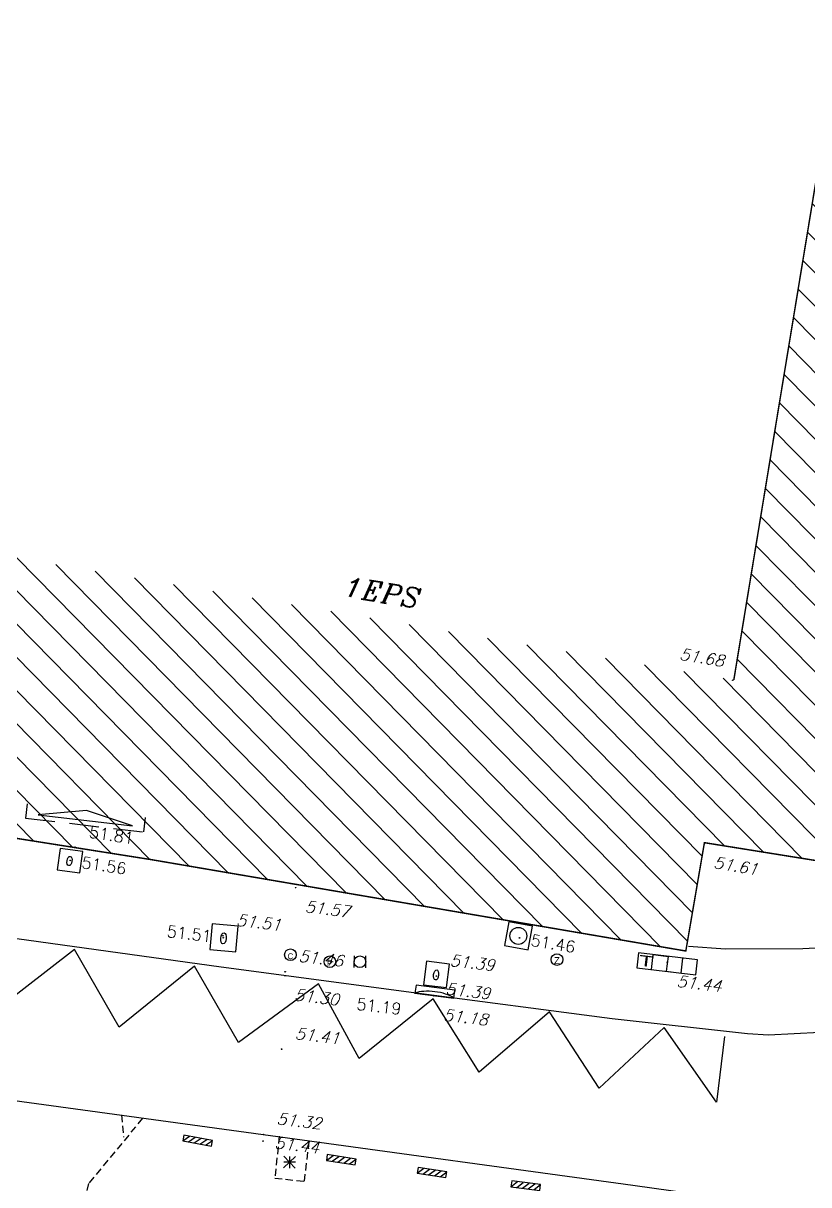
# Model space of a CAD drawing. Extents: x 661856 to 662117, y 6866905 to 6867165.
# Drawn here: x 662036.92 to 662063.89, y 6867091.68 to 6867131.55 of the extents above; entities that cross this region are included whole.
import ezdxf
from ezdxf.enums import TextEntityAlignment as Align

# ---------------------------------------------------------------- set-up
doc = ezdxf.new("R2010")
doc.units = 0
for name, pattern in [('CONTINU', [0]), ('DISCONTIN', [0.75, 0.5, -0.25]), ('HIDDEN', [0.375, 0.25, -0.125])]:
    doc.linetypes.add(name, pattern=pattern)
doc.layers.get('0').update_dxf_attribs({"linetype": 'CONTINUOUS'})
for name, color, linetype in [('ACCES', 7, 'CONTINU'), ('ARBRES', 3, 'CONTINU'), ('BATI_PUBLIC', 7, 'CONTINU'), ('BORDURE', 7, 'CONTINU'), ('COTE_ALTI', 8, 'CONTINU'), ('COTE_DE_SEUIL', 8, 'CONTINU'), ('LIGNE_DIVERS', 7, 'CONTINU'), ('MOB-URB', 6, 'CONTINU'), ('MOB-URB_TC', 6, 'CONTINU'), ('NOM_DE_VOIE', 7, 'CONTINU'), ('OBJ_ASSAIN_AVA', 5, 'CONTINU'), ('OBJET_ASSAINIS', 5, 'CONTINU'), ('OBJET_GAZ', 2, 'CONTINU'), ('OBJET_TELECOM', 4, 'CONTINU'), ('SIGNAL-VERTICA', 6, 'CONTINU')]:
    doc.layers.add(name, color=color, linetype=linetype)
doc.styles.add('COMPLEX', font='COMPLEX')
doc.styles.add('ITALIC', font='italic.shx', dxfattribs={"height": 0.6})
doc.styles.get("Standard").update_dxf_attribs({"font": 'ARIALUNI.ttf', "height": 2})

# ---------------------------------------------------------------- blocks, each defined once
blk = doc.blocks.new('*X199')
at = {"layer": 'BATI_PUBLIC', "color": 7, "linetype": 'CONTINU'}
for p, q in [((610702.99, 133637.012), (610711.099, 133628.903)), ((610704.074, 133637.059), (610711.251, 133629.882)), ((610705.416, 133636.849), (610711.404, 133630.861)), ((610706.758, 133636.638), (610711.556, 133631.84)), ((610708.099, 133636.428), (610711.708, 133632.819)), ((610702.837, 133636.033), (610710.946, 133627.924)), ((610709.441, 133636.217), (610711.861, 133633.798)), ((610710.783, 133636.007), (610712.013, 133634.777)), ((610712.125, 133635.796), (610712.166, 133635.755)), ((610702.685, 133635.054), (610710.794, 133626.945)), ((610702.532, 133634.076), (610710.641, 133625.966)), ((610702.379, 133633.097), (610710.489, 133624.987)), ((610702.227, 133632.118), (610710.336, 133624.008)), ((610702.074, 133631.14), (610710.184, 133623.03)), ((610701.921, 133630.161), (610710.031, 133622.051)), ((610701.769, 133629.182), (610709.879, 133621.072)), ((610701.616, 133628.203), (610709.727, 133620.093)), ((610701.463, 133627.225), (610709.574, 133619.114)), ((610701.311, 133626.246), (610709.422, 133618.135)), ((610701.158, 133625.267), (610709.269, 133617.156)), ((610701.005, 133624.289), (610709.117, 133616.177)), ((610700.853, 133623.31), (610708.964, 133615.198)), ((610700.7, 133622.331), (610708.812, 133614.219)), ((610700.547, 133621.352), (610708.659, 133613.24)), ((610700.395, 133620.374), (610708.507, 133612.261)), ((610700.242, 133619.395), (610708.354, 133611.283)), ((610672.161, 133619.191), (610683.569, 133607.784)), ((610673.511, 133618.973), (610684.919, 133607.565)), ((610671.573, 133618.648), (610682.219, 133608.003)), ((610674.861, 133618.755), (610686.269, 133607.346)), ((610676.21, 133618.537), (610687.619, 133607.127)), ((610677.56, 133618.318), (610688.97, 133606.909)), ((610678.909, 133618.1), (610690.32, 133606.69)), ((610700.089, 133618.416), (610708.202, 133610.304)), ((610671.422, 133617.668), (610680.869, 133608.221)), ((610680.259, 133617.882), (610691.67, 133606.471)), ((610681.609, 133617.664), (610693.02, 133606.252)), ((610682.958, 133617.445), (610694.37, 133606.033)), ((610699.937, 133617.438), (610708.05, 133609.325)), ((610684.308, 133617.227), (610695.72, 133605.815)), ((610685.658, 133617.009), (610697.071, 133605.596)), ((610671.27, 133616.688), (610679.519, 133608.439)), ((610687.007, 133616.791), (610698.007, 133605.791)), ((610688.357, 133616.572), (610698.166, 133606.763)), ((610689.707, 133616.354), (610698.324, 133607.736)), ((610691.056, 133616.136), (610698.483, 133608.709)), ((610699.784, 133616.459), (610707.897, 133608.346)), ((610671.119, 133615.708), (610678.19, 133608.638)), ((610692.406, 133615.917), (610699.252, 133609.071)), ((610693.755, 133615.699), (610700.586, 133608.869)), ((610695.105, 133615.481), (610701.919, 133608.667)), ((610699.631, 133615.48), (610707.253, 133607.858)), ((610696.455, 133615.263), (610703.253, 133608.464)), ((610697.804, 133615.044), (610704.586, 133608.262)), ((610670.968, 133614.728), (610676.86, 133608.836)), ((610699.154, 133614.826), (610705.92, 133608.06)), ((610670.816, 133613.748), (610675.53, 133609.034)), ((610670.665, 133612.768), (610674.2, 133609.233)), ((610670.514, 133611.788), (610672.871, 133609.431)), ((610670.362, 133610.808), (610671.541, 133609.63))]:
    blk.add_line(p, q, dxfattribs=at)
blk = doc.blocks.new('P23800')
for p, q in [((0, 0.497), (0, 0)), ((0.999, 0.497), (0, 0.497)), ((0.999, 0), (0.999, 0.497)), ((0, 0), (0.999, 0))]:
    blk.add_line(p, q)
blk = doc.blocks.new('P24600')
blk.add_circle((0.484, 0.238), 0.108)
blk.add_blockref('P23800', (0, 0))
blk = doc.blocks.new('P20100')
for p, q in [((0, 0.994), (0, 0)), ((0.999, 0.994), (0, 0.994)), ((0.999, 0), (0.999, 0.994)), ((0, 0), (0.999, 0))]:
    blk.add_line(p, q)
blk.add_circle((0.496, 0.492), 0.35)
blk = doc.blocks.new('P30100')
at = {"color": 0}
blk.add_circle((0, 0), 0.05, dxfattribs=at)
blk.add_attdef('COTE30100', (0.3, 0.3), '', height=0.3)
blk = doc.blocks.new('P30600')
at = {"color": 0}
blk.add_circle((0, 0), 0.05, dxfattribs=at)
blk.add_attdef('COTE30600', text='', height=0.3).set_placement((-0.3, -0.6), align=Align.RIGHT)
blk = doc.blocks.new('P30200')
at = {"color": 0}
blk.add_circle((0, 0), 0.05, dxfattribs=at)
blk.add_attdef('COTE30200', (0.3, -0.15), '', height=0.3)
blk = doc.blocks.new('P30500')
at = {"color": 0}
blk.add_circle((0, 0), 0.05, dxfattribs=at)
blk.add_attdef('COTE30500', text='', height=0.3).set_placement((-0.3, -0.15), align=Align.RIGHT)
blk = doc.blocks.new('SU415')
at = {"color": 0, "linetype": 'CONTINUOUS'}
for points in [[(0, 0.5), (0, 0)], [(0.1, 0.167), (0.9, 0.167), (0.5, 0.5), (0.1, 0.167)], [(1, 0), (1, 0.5)]]:
    blk.add_lwpolyline(points, dxfattribs=at)
at = {"color": 0, "linetype": 'DISCONTIN'}
blk.add_lwpolyline([(0, 0), (1, 0)], dxfattribs=at)
blk = doc.blocks.new('P22100', base_point=(1, 1))
blk.add_circle((1, 1), 1)
blk.add_text('P', height=1.07).set_placement((0.5, 0.25), (1.5, 0.25), align=Align.ALIGNED)
blk = doc.blocks.new('P30300')
at = {"color": 0}
blk.add_circle((0, 0), 0.05, dxfattribs=at)
blk.add_attdef('COTE30300', (0.3, -0.6), '', height=0.3)
blk = doc.blocks.new('P30400')
at = {"color": 0}
blk.add_circle((0, 0), 0.05, dxfattribs=at)
blk.add_attdef('COTE30400', text='', height=0.3).set_placement((-0.3, 0.3), align=Align.RIGHT)
blk = doc.blocks.new('P21900', base_point=(1, 1))
blk.add_circle((1, 1), 1)
blk.add_text('C', height=0.991).set_placement((0.5, 0.25), (1.5, 0.25), align=Align.ALIGNED)
blk = doc.blocks.new('P23000')
at = {"color": 3}
for p, q in [((-1, 1), (1, -1)), ((1, 1), (-1, -1)), ((1, 0), (-1, 0)), ((0, 1), (0, -1))]:
    blk.add_line(p, q, dxfattribs=at)
blk = doc.blocks.new('P29100')
for p, q in [((0, 0), (0.2, 0.2)), ((0.2, 0), (0.4, 0.2)), ((0.4, 0), (0.6, 0.2)), ((0.6, 0), (0.8, 0.2)), ((0.8, 0), (1, 0.2))]:
    blk.add_line(p, q)
blk.add_lwpolyline([(0, 0), (1, 0), (1, 0.2), (0, 0.2)], close=True)
blk = doc.blocks.new('P21600', base_point=(2.23, 1.46))
for p, q in [((1.22, 2.47), (1.22, 0.46)), ((3.25, 0.46), (3.25, 2.48))]:
    blk.add_line(p, q)
blk.add_circle((2.23, 1.47), 1)
blk = doc.blocks.new('P20500')
for p, q in [((0, 0.497), (0, 0)), ((0.999, 0.497), (0, 0.497)), ((0.999, 0), (0.999, 0.497)), ((0, 0), (0.999, 0))]:
    blk.add_line(p, q)
blk.add_arc((0.503, -0.398), 0.642, 39.4516, 141.6666)
blk = doc.blocks.new('P22700', base_point=(1, 1))
blk.add_circle((1, 1), 1)
blk.add_text('Z', height=1.17).set_placement((0.5, 0.25), (1.5, 0.25), align=Align.ALIGNED)
blk = doc.blocks.new('P27600')
for points in [[(0, 0), (1, 0), (1, 0.4), (0, 0.4), (0, 0)], [(0.25, 0), (0.25, 0.4), (0.5, 0.4), (0.5, 0), (0.75, 0), (0.75, 0.4)]]:
    blk.add_lwpolyline(points)
blk.add_text('T', height=0.288964).set_placement((0.023187, 0.061513))

msp = doc.modelspace()

# ---------------------------------------------------------------- linework, layer by layer
at = {"layer": 'BATI_PUBLIC', "color": 7, "linetype": 'CONTINU', "const_width": 0.05}
msp.add_lwpolyline([(662033.504, 6867113.748), (662031.966, 6867104.318), (662041.337, 6867102.838), (662059.668, 6867099.706), (662060.307, 6867103.424), (662069.544, 6867101.943), (662074.146, 6867129.92), (662065.01, 6867131.433), (662061.316, 6867109.006)], dxfattribs=at)
at = {"layer": 'BORDURE', "color": 7, "linetype": 'CONTINUOUS'}
for points in [[(662059.766, 6867099.867), (662061.026, 6867099.785), (662063.691, 6867099.79), (662064.124, 6867099.82), (662065.52, 6867099.969), (662067.55, 6867100.346), (662068.189, 6867100.512), (662069.198, 6867100.832), (662070.811, 6867101.489), (662071.693, 6867101.924), (662072.476, 6867102.357), (662074.191, 6867103.449), (662075.119, 6867104.109), (662076.162, 6867104.911), (662077.781, 6867106.324), (662077.797, 6867106.339), (662079.013, 6867107.636), (662079.254, 6867107.982)], [(662064.266, 6867096.906), (662062.503, 6867096.823), (662061.785, 6867096.869), (662057.141, 6867097.384), (662050.332, 6867098.267), (662043.709, 6867099.155), (662030.408, 6867100.995)], [(662023.597, 6867096.363), (662034.685, 6867094.835), (662045.656, 6867093.341), (662057.851, 6867091.666), (662068.37, 6867090.197), (662075.257, 6867089.242), (662077.041, 6867088.819), (662077.448, 6867088.678), (662078.22, 6867088.361), (662079.347, 6867087.733), (662079.673, 6867087.495), (662080.166, 6867087.076), (662081.009, 6867086.171), (662081.71, 6867085.155), (662081.775, 6867085.044), (662082.16, 6867084.197), (662082.408, 6867083.257), (662082.428, 6867083.138), (662082.496, 6867082.236), (662082.402, 6867081.408)]]:
    msp.add_lwpolyline(points, dxfattribs=at)
at = {"layer": 'LIGNE_DIVERS', "color": 7, "linetype": 'HIDDEN'}
for points in [[(662040.286, 6867094.085), (662040.361, 6867093.315)], [(662041.016, 6867093.966), (662039.163, 6867091.732), (662039.025, 6867091.231)], [(662045.71, 6867093.354), (662045.555, 6867091.909), (662046.573, 6867091.805), (662046.746, 6867093.225)]]:
    msp.add_lwpolyline(points, dxfattribs=at)
at = {"layer": 'MOB-URB_TC', "color": 6, "linetype": 'CONTINUOUS'}
msp.add_lwpolyline([(662060.995, 6867096.771), (662060.724, 6867094.522), (662058.93, 6867097.086), (662056.695, 6867095.003), (662054.992, 6867097.622), (662052.573, 6867095.547), (662050.995, 6867098.065), (662048.453, 6867096.021), (662047.055, 6867098.575), (662044.311, 6867096.563), (662042.795, 6867099.186), (662040.207, 6867097.091), (662038.68, 6867099.76), (662036.052, 6867097.736), (662034.341, 6867100.342), (662031.926, 6867098.28), (662030.422, 6867100.867), (662027.762, 6867098.813), (662028.022, 6867101.319)], dxfattribs=at)

# ---------------------------------------------------------------- block references
at = {"layer": 'ACCES', "color": 7, "linetype": 'CONTINU', "xscale": 4.087427999986848, "yscale": 0.9996769996343631, "rotation": 353.3735627135753}
msp.add_blockref('SU415', (662036.999, 6867104.263), dxfattribs=at)
at = {"layer": 'ARBRES', "color": 3, "linetype": 'CONTINU', "xscale": 0.1999999999095632, "yscale": 0.1999999999095632, "rotation": 359.5109626559351}
msp.add_blockref('P23000', (662046.061, 6867092.458), dxfattribs=at)
at = {"layer": 'BATI_PUBLIC', "color": 7, "linetype": 'CONTINU', "rotation": 359.5109627095217}
msp.add_blockref('*X199', (50243.611, 6738711.553), dxfattribs=at)
at = {"layer": 'COTE_ALTI', "color": 8}
ref = msp.add_blockref('P30400', (662061.281, 6867108.997, 51.68), dxfattribs=dict(at, xscale=0.2000000000181113, yscale=0.2000000000181113, rotation=350.5109652464902))
ref.add_attrib('COTE30400', '51.68', dxfattribs={"color": 8, "height": 0.4, "rotation": 350.511, "style": 'ITALIC'}).set_placement((662060.952, 6867109.457, 51.68), align=Align.RIGHT)
ref = msp.add_blockref('P30300', (662060.33, 6867103.413, 51.61), dxfattribs=dict(at, xscale=0.2000000000181113, yscale=0.2000000000181113, rotation=350.5109652464902))
ref.add_attrib('COTE30300', '51.61', (662060.593, 6867102.558, 51.61), dxfattribs={"color": 8, "height": 0.4, "rotation": 350.511, "style": 'ITALIC'})
ref = msp.add_blockref('P30200', (662038.532, 6867102.816, 51.558), dxfattribs=dict(at, xscale=0.1999999999957993, yscale=0.1999999999957993, rotation=351.4109653877414))
ref.add_attrib('COTE30200', '51.56', (662038.898, 6867102.558, 51.558), dxfattribs={"color": 8, "height": 0.4, "rotation": 351.411, "style": 'COMPLEX'})
ref = msp.add_blockref('P30300', (662046.27, 6867101.881, 51.57), dxfattribs=dict(at, xscale=0.2000000000407666, yscale=0.2000000000407666, rotation=353.2109651815743))
ref.add_attrib('COTE30300', '51.57', (662046.572, 6867101.04, 51.57), dxfattribs={"color": 8, "height": 0.4, "rotation": 353.211, "style": 'ITALIC'})
ref = msp.add_blockref('P30100', (662043.773, 6867100.229, 51.513), dxfattribs=dict(at, xscale=0.2000000000407666, yscale=0.2000000000407666, rotation=353.2109651815743))
ref.add_attrib('COTE30100', '51.51', (662044.218, 6867100.579, 51.513), dxfattribs={"color": 8, "height": 0.4, "rotation": 353.211, "style": 'ITALIC'})
ref = msp.add_blockref('P30500', (662043.784, 6867100.16, 51.511), dxfattribs=dict(at, xscale=0.2000000000407666, yscale=0.2000000000407666, rotation=353.2109651815743))
ref.add_attrib('COTE30500', '51.51', dxfattribs={"color": 8, "height": 0.4, "rotation": 353.211, "style": 'COMPLEX'}).set_placement((662043.363, 6867100.008, 51.511), align=Align.RIGHT)
ref = msp.add_blockref('P30200', (662053.957, 6867100.154, 51.461), dxfattribs=dict(at, xscale=0.2000000000181113, yscale=0.2000000000181113, rotation=350.5109652464902))
ref.add_attrib('COTE30200', '51.46', (662054.319, 6867099.891, 51.461), dxfattribs={"color": 8, "height": 0.4, "rotation": 350.511, "style": 'COMPLEX'})
ref = msp.add_blockref('P30100', (662045.912, 6867098.995, 51.458), dxfattribs=dict(at, xscale=0.2000000000407666, yscale=0.2000000000407666, rotation=353.2109651815743))
ref.add_attrib('COTE30100', '51.46', (662046.356, 6867099.345, 51.458), dxfattribs={"color": 8, "height": 0.4, "rotation": 353.211, "style": 'ITALIC'})
ref = msp.add_blockref('P30100', (662051.104, 6867098.846, 51.395), dxfattribs=dict(at, xscale=0.2000000000407666, yscale=0.2000000000407666, rotation=353.2109651815743))
ref.add_attrib('COTE30100', '51.39', (662051.548, 6867099.196, 51.395), dxfattribs={"color": 8, "height": 0.4, "rotation": 353.211, "style": 'ITALIC'})
ref = msp.add_blockref('P30300', (662059.037, 6867099.323, 51.439), dxfattribs=dict(at, xscale=0.2000000000407666, yscale=0.2000000000407666, rotation=353.2109651815743))
ref.add_attrib('COTE30300', '51.44', (662059.34, 6867098.482, 51.439), dxfattribs={"color": 8, "height": 0.4, "rotation": 353.211, "style": 'ITALIC'})
ref = msp.add_blockref('P30300', (662045.901, 6867098.856, 51.3), dxfattribs=dict(at, xscale=0.2000000000407666, yscale=0.2000000000407666, rotation=353.2109651815743))
ref.add_attrib('COTE30300', '51.30', (662046.203, 6867098.015, 51.3), dxfattribs={"color": 8, "height": 0.4, "rotation": 353.211, "style": 'ITALIC'})
ref = msp.add_blockref('P30200', (662051.027, 6867098.47, 51.389), dxfattribs=dict(at, xscale=0.2000000000407666, yscale=0.2000000000407666, rotation=353.2109651815743))
ref.add_attrib('COTE30200', '51.39', (662051.4, 6867098.224, 51.389), dxfattribs={"color": 8, "height": 0.4, "rotation": 353.211, "style": 'ITALIC'})
ref = msp.add_blockref('P30600', (662050.368, 6867098.261, 51.187), dxfattribs=dict(at, xscale=0.2000000000407666, yscale=0.2000000000407666, rotation=353.2109651815743))
ref.add_attrib('COTE30600', '51.19', dxfattribs={"color": 8, "height": 0.4, "rotation": 353.211, "style": 'COMPLEX'}).set_placement((662049.876, 6867097.514, 51.187), align=Align.RIGHT)
ref = msp.add_blockref('P30300', (662051.016, 6867098.167, 51.183), dxfattribs=dict(at, xscale=0.2000000000407666, yscale=0.2000000000407666, rotation=353.2109651815743))
ref.add_attrib('COTE30300', '51.18', (662051.319, 6867097.325, 51.183), dxfattribs={"color": 8, "height": 0.4, "rotation": 353.211, "style": 'ITALIC'})
ref = msp.add_blockref('P30100', (662045.788, 6867096.338, 51.41), dxfattribs=dict(at, xscale=0.2000000000407666, yscale=0.2000000000407666, rotation=353.2109651815743))
ref.add_attrib('COTE30100', '51.41', (662046.233, 6867096.688, 51.41), dxfattribs={"color": 8, "height": 0.4, "rotation": 353.211, "style": 'ITALIC'})
ref = msp.add_blockref('P30100', (662045.16, 6867093.414, 51.318), dxfattribs=dict(at, xscale=0.2000000000407666, yscale=0.2000000000407666, rotation=353.2109651815743))
ref.add_attrib('COTE30100', '51.32', (662045.605, 6867093.763, 51.318), dxfattribs={"color": 8, "height": 0.4, "rotation": 353.211, "style": 'ITALIC'})
ref = msp.add_blockref('P30200', (662045.154, 6867093.183, 51.438), dxfattribs=dict(at, xscale=0.2000000000407666, yscale=0.2000000000407666, rotation=353.2109651815743))
ref.add_attrib('COTE30200', '51.44', (662045.528, 6867092.937, 51.438), dxfattribs={"color": 8, "height": 0.4, "rotation": 353.211, "style": 'ITALIC'})
at = {"layer": 'COTE_DE_SEUIL', "color": 8}
ref = msp.add_blockref('P30100', (662038.701, 6867103.267, 51.809), dxfattribs=dict(at, xscale=0.1999999999957993, yscale=0.1999999999957993, rotation=351.4109653877414))
ref.add_attrib('COTE30100', '51.81', (662039.156, 6867103.603, 51.809), dxfattribs={"color": 8, "height": 0.4, "rotation": 351.411, "style": 'COMPLEX'})
at = {"layer": 'MOB-URB', "color": 6, "linetype": 'CONTINU', "xscale": 0.1999999999095632, "yscale": 0.1999999999095632, "rotation": 359.5109626559351}
msp.add_blockref('P22100', (662047.446, 6867099.339), dxfattribs=at)
at = {"layer": 'MOB-URB', "color": 6, "linetype": 'CONTINU'}
for p, rotation in [((662042.395, 6867093.195), 349.0603626978748), ((662047.328, 6867092.52), 351.3556627337151), ((662050.441, 6867092.084), 351.0511627314952), ((662053.664, 6867091.618), 352.7069626972637)]:
    msp.add_blockref('P29100', p, dxfattribs=dict(at, rotation=rotation))
at = {"layer": 'MOB-URB_TC', "color": 6, "linetype": 'CONTINU', "xscale": 0.1999999999095632, "yscale": 0.1999999999095632, "rotation": 359.5109626559351}
msp.add_blockref('P21600', (662048.478, 6867099.335), dxfattribs=at)
at = {"layer": 'OBJ_ASSAIN_AVA', "color": 5, "linetype": 'CONTINU', "xscale": 1.349757000039466, "yscale": 0.5599160000944979, "rotation": 352.6176627119873}
msp.add_blockref('P20500', (662050.368, 6867098.261), dxfattribs=at)
at = {"layer": 'OBJET_ASSAINIS', "color": 5, "linetype": 'CONTINU'}
for name, p, xscale, yscale, rotation in [('P24600', (662038.079, 6867102.497), 0.7867711999807588, 1.484736999949442, 351.9884626907393), ('P24600', (662038.079, 6867102.497), 0.7867711999807588, 1.484736999949442, 351.9884626907393), ('P24600', (662043.324, 6867099.755), 0.8949820999814154, 1.781999999588741, 354.8323627183142), ('P24600', (662043.324, 6867099.755), 0.8949820999814154, 1.781999999588741, 354.8323627183142), ('P20100', (662053.441, 6867099.894), 0.8297259000975102, 0.8297259000975102, 349.8669626985691), ('P24600', (662050.664, 6867098.548), 0.7969849999383583, 1.633951000392522, 353.0993627398217), ('P24600', (662050.664, 6867098.548), 0.7969849999383583, 1.633951000392522, 353.0993627398217)]:
    msp.add_blockref(name, p, dxfattribs=dict(at, xscale=xscale, yscale=yscale, rotation=rotation))
at = {"layer": 'OBJET_GAZ', "color": 2, "linetype": 'CONTINU', "xscale": 0.1999999999095632, "yscale": 0.1999999999095632, "rotation": 359.5109626559351}
msp.add_blockref('P22700', (662055.245, 6867099.412), dxfattribs=at)
at = {"layer": 'OBJET_TELECOM', "color": 4, "linetype": 'CONTINU', "xscale": 2.042542000003302, "yscale": 1.291848999747576, "rotation": 353.15836270277}
msp.add_blockref('P27600', (662057.982, 6867099.131), dxfattribs=at)
at = {"layer": 'SIGNAL-VERTICA', "color": 6, "linetype": 'CONTINU', "xscale": 0.1999999999095632, "yscale": 0.1999999999095632, "rotation": 359.5109626559351}
msp.add_blockref('P21900', (662046.092, 6867099.578), dxfattribs=at)

# ---------------------------------------------------------------- texts
at = {"layer": 'NOM_DE_VOIE', "color": 7, "style": 'ITALIC'}
msp.add_text('1EPS                                                                           ', height=0.67869, rotation=350.3221, dxfattribs=at).set_placement((662047.919, 6867111.895))

doc.saveas('drawing.dxf')
